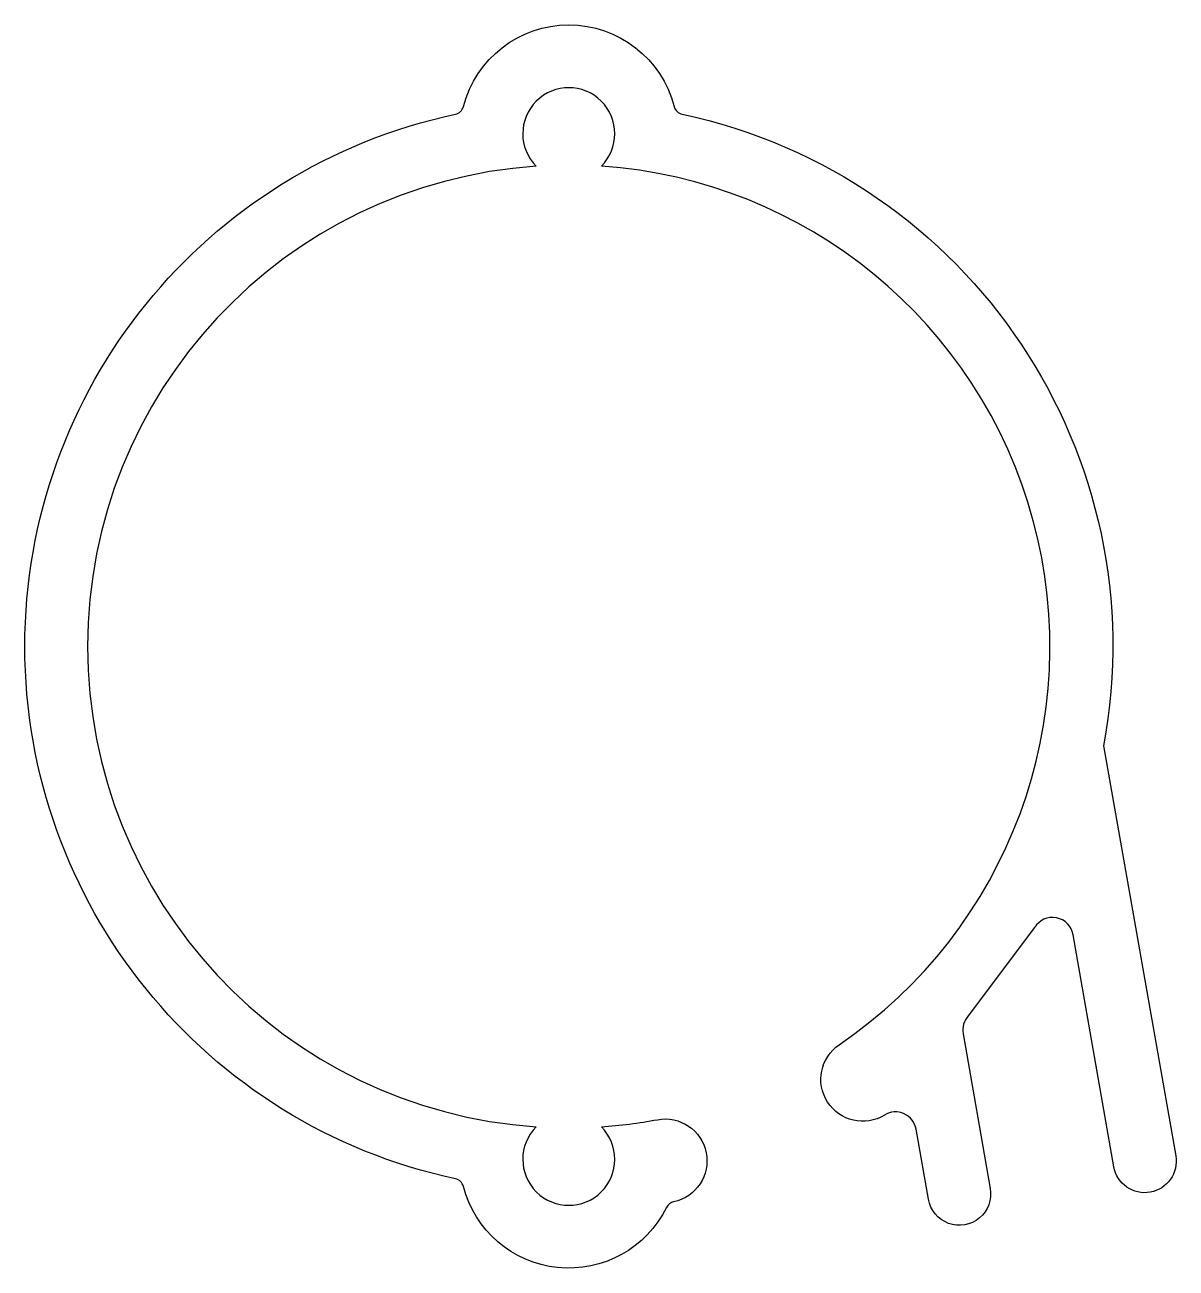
# Model space of a CAD drawing. Extents: x -120.8 to -93.3, y 299.1 to 328.8.
import ezdxf

# ---------------------------------------------------------------- set-up
doc = ezdxf.new("R2010")
doc.units = 0
doc.header["$LTSCALE"] = 15
doc.layers.add('121', color=7, linetype='CONTINUOUS')

msp = doc.modelspace()

# ---------------------------------------------------------------- linework, layer by layer
at = {"layer": '121', "color": 7, "linetype": 'CONTINUOUS'}
msp.add_lwpolyline([(-105.327, 326.818, 0.284692), (-105.137, 326.636, -0.406504), (-95.063, 311.549), (-93.341, 301.753, -1), (-94.819, 301.493), (-95.793, 307.034, 0.693299), (-96.713, 307.206), (-98.298, 305.097, 0.234148), (-98.423, 304.671), (-97.774, 300.974, -1.002435), (-99.251, 300.718), (-99.545, 302.388, 0.529003), (-100.299, 302.728, -0.976666), (-101.383, 304.408, 0.712808), (-107.066, 325.394, 2.408136), (-108.624, 325.394, 0.93439), (-108.624, 302.447, 2.408136), (-107.066, 302.447, 0.029352), (-105.727, 302.617, -0.990029), (-105.339, 300.655, 0.230878), (-105.513, 300.521, -0.695988), (-110.363, 301.024, 0.284692), (-110.553, 301.206, -0.809433), (-110.553, 326.636, 0.284692), (-110.363, 326.818, -0.775529)], format="xyb", close=True, dxfattribs=at)

doc.saveas('drawing.dxf')
